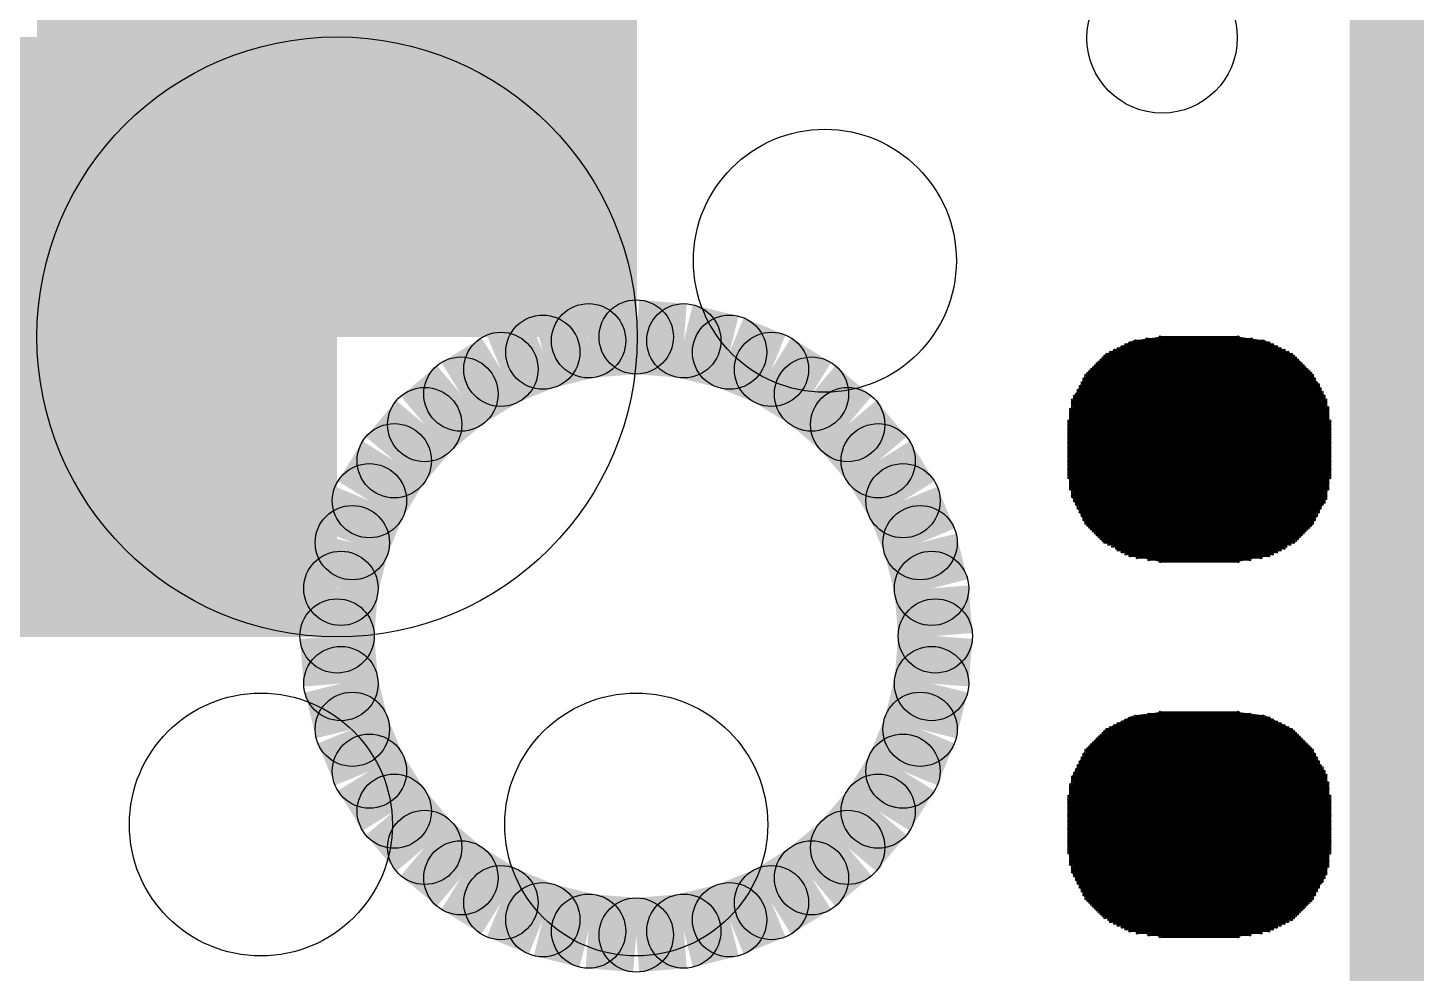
# Model space of a CAD drawing. Extents: x 0 to 126, y 0 to 22.
# Drawn here: x 15.785 to 17.647, y 6.589 to 7.849 of the extents above; entities that cross this region are included whole.
import ezdxf

# ---------------------------------------------------------------- set-up
doc = ezdxf.new("R2010")
doc.units = 0
doc.layers.get('0').update_dxf_attribs({"linetype": 'CONTINUOUS'})
for name, color, linetype in [('SEEEDSTUDIOXIAONRF52840V1_1_GTO', 10, 'CONTINUOUS'), ('SEEEDSTUDIOXIAONRF52840V1_1_GTS', 9, 'CONTINUOUS'), ('SEEEDSTUDIOXIAONRF52840V1_1_TXT', 12, 'CONTINUOUS')]:
    doc.layers.add(name, color=color, linetype=linetype)

# ---------------------------------------------------------------- blocks, each defined once
blk = doc.blocks.new('ROUND_62')
blk.add_circle((0, 0), 0.0495)
blk = doc.blocks.new('ROUND_64')
blk.add_circle((0, 0), 0.4001)
blk = doc.blocks.new('ROUND_54')
blk.add_circle((0, 0), 0.1753)
blk = doc.blocks.new('ROUND_2')
blk.add_circle((0, 0), 0)
blk = doc.blocks.new('ROUND_1')
blk.add_circle((0, 0), 0.00127)
blk = doc.blocks.new('ROUND_85')
blk.add_circle((0, 0), 0.1003)

msp = doc.modelspace()

# ---------------------------------------------------------------- linework, layer by layer
at = {"layer": 'SEEEDSTUDIOXIAONRF52840V1_1_GTO'}
for points, const_width in [([(17.59712, 13.03782), (17.59712, 6.29158)], 0.09906), ([(16.19758, 7.43712), (16.19758, 11.63828)], 0.8001), ([(11.99642, 7.43712), (16.19758, 7.43712)], 0.8001), ([(16.53286, 7.43204), (16.59636, 7.43712)], 0.09906), ([(16.59636, 7.43712), (16.65986, 7.43204)], 0.09906), ([(16.41602, 7.39394), (16.4719, 7.4168)], 0.09906), ([(16.4719, 7.4168), (16.53286, 7.43204)], 0.09906), ([(16.65986, 7.43204), (16.72082, 7.4168)], 0.09906), ([(16.72082, 7.4168), (16.7767, 7.39394)], 0.09906), ([(16.36268, 7.36092), (16.41602, 7.39394)], 0.09906), ([(16.7767, 7.39394), (16.83004, 7.36092)], 0.09906), ([(16.31442, 7.32028), (16.36268, 7.36092)], 0.09906), ([(16.83004, 7.36092), (16.8783, 7.32028)], 0.09906), ([(16.27378, 7.27202), (16.31442, 7.32028)], 0.09906), ([(16.8783, 7.32028), (16.91894, 7.27202)], 0.09906), ([(16.24076, 7.21868), (16.27378, 7.27202)], 0.09906), ([(16.91894, 7.27202), (16.95196, 7.21868)], 0.09906), ([(16.2179, 7.1628), (16.24076, 7.21868)], 0.09906), ([(16.95196, 7.21868), (16.97482, 7.1628)], 0.09906), ([(16.20266, 7.10184), (16.2179, 7.1628)], 0.09906), ([(16.97482, 7.1628), (16.99006, 7.10184)], 0.09906), ([(16.19758, 7.03834), (16.20266, 7.10184)], 0.09906), ([(16.99006, 7.10184), (16.99514, 7.03834)], 0.09906), ([(16.20266, 6.97484), (16.19758, 7.03834)], 0.09906), ([(16.99514, 7.03834), (16.99006, 6.97484)], 0.09906), ([(16.2179, 6.91388), (16.20266, 6.97484)], 0.09906), ([(16.99006, 6.97484), (16.97482, 6.91388)], 0.09906), ([(16.24076, 6.858), (16.2179, 6.91388)], 0.09906), ([(16.97482, 6.91388), (16.95196, 6.858)], 0.09906), ([(16.27378, 6.80466), (16.24076, 6.858)], 0.09906), ([(16.95196, 6.858), (16.91894, 6.80466)], 0.09906), ([(16.31442, 6.7564), (16.27378, 6.80466)], 0.09906), ([(16.91894, 6.80466), (16.8783, 6.7564)], 0.09906), ([(16.36268, 6.71576), (16.31442, 6.7564)], 0.09906), ([(16.8783, 6.7564), (16.83004, 6.71576)], 0.09906), ([(16.41602, 6.68274), (16.36268, 6.71576)], 0.09906), ([(16.83004, 6.71576), (16.7767, 6.68274)], 0.09906), ([(16.4719, 6.65988), (16.41602, 6.68274)], 0.09906), ([(16.7767, 6.68274), (16.72082, 6.65988)], 0.09906), ([(16.53286, 6.64464), (16.4719, 6.65988)], 0.09906), ([(16.72082, 6.65988), (16.65986, 6.64464)], 0.09906), ([(16.59636, 6.63956), (16.53286, 6.64464)], 0.09906), ([(16.65986, 6.64464), (16.59636, 6.63956)], 0.09906)]:
    msp.add_lwpolyline(points, dxfattribs=dict(at, const_width=const_width))
at = {"layer": 'SEEEDSTUDIOXIAONRF52840V1_1_GTS'}
for points in [[(17.22374, 7.41426), (17.2593, 7.43204)], [(17.2593, 7.43204), (17.2974, 7.43712)], [(17.2974, 7.43712), (17.39646, 7.43712)], [(17.39646, 7.43712), (17.43456, 7.43204)], [(17.43456, 7.43204), (17.47012, 7.41426)], [(17.1958, 7.38632), (17.22374, 7.41426)], [(17.47012, 7.41426), (17.49806, 7.38632)], [(17.17802, 7.35076), (17.1958, 7.38632)], [(17.49806, 7.38632), (17.51584, 7.35076)], [(17.17294, 7.31266), (17.17802, 7.35076)], [(17.51584, 7.35076), (17.52092, 7.31266)], [(17.17294, 7.26186), (17.17294, 7.31266)], [(17.52092, 7.31266), (17.52092, 7.26186)], [(17.17802, 7.22376), (17.17294, 7.26186)], [(17.52092, 7.26186), (17.51584, 7.22376)], [(17.1958, 7.1882), (17.17802, 7.22376)], [(17.51584, 7.22376), (17.49806, 7.1882)], [(17.22374, 7.1628), (17.1958, 7.1882)], [(17.49806, 7.1882), (17.47012, 7.1628)], [(17.2593, 7.14502), (17.22374, 7.1628)], [(17.47012, 7.1628), (17.43456, 7.14502)], [(17.2974, 7.1374), (17.2593, 7.14502)], [(17.39646, 7.1374), (17.2974, 7.1374)], [(17.43456, 7.14502), (17.39646, 7.1374)], [(17.22374, 6.91388), (17.2593, 6.93166)], [(17.2593, 6.93166), (17.2974, 6.93674)], [(17.2974, 6.93674), (17.39646, 6.93674)], [(17.39646, 6.93674), (17.43456, 6.93166)], [(17.43456, 6.93166), (17.47012, 6.91388)], [(17.1958, 6.88594), (17.22374, 6.91388)], [(17.47012, 6.91388), (17.49806, 6.88594)], [(17.17802, 6.85038), (17.1958, 6.88594)], [(17.49806, 6.88594), (17.51584, 6.85038)], [(17.17294, 6.81228), (17.17802, 6.85038)], [(17.51584, 6.85038), (17.52092, 6.81228)], [(17.17294, 6.76148), (17.17294, 6.81228)], [(17.52092, 6.81228), (17.52092, 6.76148)], [(17.17802, 6.72338), (17.17294, 6.76148)], [(17.52092, 6.76148), (17.51584, 6.72338)], [(17.1958, 6.69036), (17.17802, 6.72338)], [(17.51584, 6.72338), (17.49806, 6.69036)], [(17.22374, 6.66242), (17.1958, 6.69036)], [(17.49806, 6.69036), (17.47012, 6.66242)], [(17.2593, 6.64464), (17.22374, 6.66242)], [(17.2974, 6.63702), (17.2593, 6.64464)], [(17.43456, 6.64464), (17.39646, 6.63702)], [(17.47012, 6.66242), (17.43456, 6.64464)], [(17.39646, 6.63702), (17.2974, 6.63702)]]:
    msp.add_lwpolyline(points, dxfattribs=at)
at = {"layer": 'SEEEDSTUDIOXIAONRF52840V1_1_GTS', "const_width": 0.00254}
for points in [[(17.24914, 7.42696), (17.44472, 7.42696)], [(17.43964, 7.4295), (17.25422, 7.4295)], [(17.26184, 7.43204), (17.43202, 7.43204)], [(17.41678, 7.43458), (17.27708, 7.43458)], [(17.29486, 7.43712), (17.399, 7.43712)], [(17.21612, 7.40664), (17.47774, 7.40664)], [(17.4752, 7.40918), (17.21866, 7.40918)], [(17.2212, 7.41172), (17.47266, 7.41172)], [(17.47012, 7.41426), (17.22374, 7.41426)], [(17.22882, 7.4168), (17.46504, 7.4168)], [(17.45996, 7.41934), (17.2339, 7.41934)], [(17.23898, 7.42188), (17.45488, 7.42188)], [(17.4498, 7.42442), (17.24406, 7.42442)], [(17.49552, 7.38886), (17.19834, 7.38886)], [(17.20088, 7.3914), (17.49298, 7.3914)], [(17.49044, 7.39394), (17.20342, 7.39394)], [(17.20596, 7.39648), (17.4879, 7.39648)], [(17.48536, 7.39902), (17.2085, 7.39902)], [(17.21104, 7.40156), (17.48282, 7.40156)], [(17.48028, 7.4041), (17.21358, 7.4041)], [(17.18818, 7.37108), (17.50568, 7.37108)], [(17.19072, 7.37616), (17.50314, 7.37616)], [(17.50568, 7.37362), (17.19072, 7.37362)], [(17.19326, 7.38124), (17.5006, 7.38124)], [(17.5006, 7.3787), (17.19326, 7.3787)], [(17.1958, 7.38632), (17.49806, 7.38632)], [(17.49806, 7.38378), (17.1958, 7.38378)], [(17.51584, 7.3533), (17.17802, 7.3533)], [(17.17802, 7.35076), (17.51584, 7.35076)], [(17.5133, 7.35838), (17.18056, 7.35838)], [(17.18056, 7.35584), (17.5133, 7.35584)], [(17.1831, 7.36092), (17.51076, 7.36092)], [(17.18564, 7.366), (17.50822, 7.366)], [(17.51076, 7.36346), (17.18564, 7.36346)], [(17.50822, 7.36854), (17.18818, 7.36854)], [(17.17548, 7.3406), (17.51838, 7.3406)], [(17.51838, 7.33806), (17.17548, 7.33806)], [(17.17548, 7.33552), (17.51838, 7.33552)], [(17.51838, 7.33298), (17.17548, 7.33298)], [(17.51584, 7.34822), (17.17802, 7.34822)], [(17.17802, 7.34568), (17.51584, 7.34568)], [(17.51838, 7.34314), (17.17802, 7.34314)], [(17.17294, 7.32536), (17.52092, 7.32536)], [(17.52092, 7.32282), (17.17294, 7.32282)], [(17.17294, 7.32028), (17.52092, 7.32028)], [(17.52092, 7.31774), (17.17294, 7.31774)], [(17.17294, 7.3152), (17.52092, 7.3152)], [(17.17548, 7.33044), (17.51838, 7.33044)], [(17.51838, 7.3279), (17.17548, 7.3279)], [(17.52092, 7.31266), (17.17294, 7.31266)], [(17.17294, 7.31012), (17.52092, 7.31012)], [(17.52092, 7.30758), (17.17294, 7.30758)], [(17.17294, 7.30504), (17.52092, 7.30504)], [(17.52092, 7.3025), (17.17294, 7.3025)], [(17.17294, 7.29996), (17.52092, 7.29996)], [(17.52092, 7.29742), (17.17294, 7.29742)], [(17.17294, 7.29488), (17.52092, 7.29488)], [(17.52092, 7.29234), (17.17294, 7.29234)], [(17.17294, 7.2898), (17.52092, 7.2898)], [(17.52092, 7.28726), (17.17294, 7.28726)], [(17.17294, 7.28472), (17.52092, 7.28472)], [(17.52092, 7.28218), (17.17294, 7.28218)], [(17.17294, 7.27964), (17.52092, 7.27964)], [(17.52092, 7.2771), (17.17294, 7.2771)], [(17.17294, 7.27456), (17.52092, 7.27456)], [(17.52092, 7.27202), (17.17294, 7.27202)], [(17.17294, 7.26948), (17.52092, 7.26948)], [(17.52092, 7.26694), (17.17294, 7.26694)], [(17.17294, 7.2644), (17.52092, 7.2644)], [(17.52092, 7.26186), (17.17294, 7.26186)], [(17.17294, 7.25932), (17.52092, 7.25932)], [(17.52092, 7.25678), (17.17294, 7.25678)], [(17.17294, 7.25424), (17.52092, 7.25424)], [(17.52092, 7.2517), (17.17294, 7.2517)], [(17.17294, 7.24916), (17.52092, 7.24916)], [(17.51838, 7.24662), (17.17548, 7.24662)], [(17.17548, 7.24408), (17.51838, 7.24408)], [(17.51838, 7.24154), (17.17548, 7.24154)], [(17.17548, 7.239), (17.51838, 7.239)], [(17.51838, 7.23646), (17.17548, 7.23646)], [(17.17548, 7.23392), (17.51838, 7.23392)], [(17.51584, 7.23138), (17.17802, 7.23138)], [(17.17802, 7.22884), (17.51584, 7.22884)], [(17.51584, 7.2263), (17.17802, 7.2263)], [(17.17802, 7.22376), (17.51584, 7.22376)], [(17.51584, 7.22122), (17.18056, 7.22122)], [(17.18056, 7.21868), (17.5133, 7.21868)], [(17.5133, 7.21614), (17.1831, 7.21614)], [(17.1831, 7.2136), (17.51076, 7.2136)], [(17.50822, 7.21106), (17.18564, 7.21106)], [(17.18564, 7.20852), (17.50822, 7.20852)], [(17.50568, 7.20598), (17.18818, 7.20598)], [(17.18818, 7.20344), (17.50568, 7.20344)], [(17.50314, 7.2009), (17.19072, 7.2009)], [(17.19072, 7.19836), (17.50314, 7.19836)], [(17.5006, 7.19582), (17.19326, 7.19582)], [(17.19326, 7.19328), (17.5006, 7.19328)], [(17.49806, 7.19074), (17.1958, 7.19074)], [(17.1958, 7.1882), (17.49806, 7.1882)], [(17.49552, 7.18566), (17.19834, 7.18566)], [(17.20088, 7.18312), (17.49298, 7.18312)], [(17.49044, 7.18058), (17.20342, 7.18058)], [(17.20596, 7.17804), (17.4879, 7.17804)], [(17.48536, 7.1755), (17.2085, 7.1755)], [(17.21104, 7.17296), (17.48282, 7.17296)], [(17.48028, 7.17042), (17.21358, 7.17042)], [(17.21612, 7.16788), (17.47774, 7.16788)], [(17.4752, 7.16534), (17.21866, 7.16534)], [(17.2212, 7.1628), (17.47266, 7.1628)], [(17.46758, 7.16026), (17.22628, 7.16026)], [(17.23136, 7.15772), (17.4625, 7.15772)], [(17.45996, 7.15518), (17.23644, 7.15518)], [(17.23898, 7.15264), (17.45488, 7.15264)], [(17.4498, 7.1501), (17.24406, 7.1501)], [(17.24914, 7.14756), (17.44472, 7.14756)], [(17.43964, 7.14502), (17.25422, 7.14502)], [(17.26438, 7.14248), (17.42948, 7.14248)], [(17.41424, 7.13994), (17.27962, 7.13994)], [(17.29486, 7.1374), (17.399, 7.1374)], [(17.24406, 6.92404), (17.4498, 6.92404)], [(17.44472, 6.92658), (17.24914, 6.92658)], [(17.25422, 6.92912), (17.43964, 6.92912)], [(17.43202, 6.93166), (17.26184, 6.93166)], [(17.27962, 6.9342), (17.41424, 6.9342)], [(17.399, 6.93674), (17.29486, 6.93674)], [(17.47774, 6.90626), (17.21612, 6.90626)], [(17.21866, 6.9088), (17.4752, 6.9088)], [(17.47266, 6.91134), (17.2212, 6.91134)], [(17.22374, 6.91388), (17.47012, 6.91388)], [(17.46504, 6.91642), (17.22882, 6.91642)], [(17.2339, 6.91896), (17.45996, 6.91896)], [(17.45488, 6.9215), (17.23898, 6.9215)], [(17.49806, 6.88594), (17.1958, 6.88594)], [(17.19834, 6.88848), (17.49552, 6.88848)], [(17.49298, 6.89102), (17.20088, 6.89102)], [(17.20342, 6.89356), (17.49044, 6.89356)], [(17.4879, 6.8961), (17.20596, 6.8961)], [(17.2085, 6.89864), (17.48536, 6.89864)], [(17.48282, 6.90118), (17.21104, 6.90118)], [(17.21358, 6.90372), (17.48028, 6.90372)], [(17.50568, 6.8707), (17.18818, 6.8707)], [(17.18818, 6.86816), (17.50568, 6.86816)], [(17.50314, 6.87578), (17.19072, 6.87578)], [(17.19072, 6.87324), (17.50314, 6.87324)], [(17.5006, 6.88086), (17.19326, 6.88086)], [(17.19326, 6.87832), (17.5006, 6.87832)], [(17.1958, 6.8834), (17.49806, 6.8834)], [(17.51584, 6.85038), (17.17802, 6.85038)], [(17.5133, 6.85546), (17.18056, 6.85546)], [(17.18056, 6.85292), (17.51584, 6.85292)], [(17.51076, 6.86054), (17.1831, 6.86054)], [(17.1831, 6.858), (17.5133, 6.858)], [(17.50822, 6.86562), (17.18564, 6.86562)], [(17.18564, 6.86308), (17.51076, 6.86308)], [(17.51838, 6.84022), (17.17548, 6.84022)], [(17.17548, 6.83768), (17.51838, 6.83768)], [(17.51838, 6.83514), (17.17548, 6.83514)], [(17.17548, 6.8326), (17.51838, 6.8326)], [(17.51838, 6.83006), (17.17548, 6.83006)], [(17.17802, 6.84784), (17.51584, 6.84784)], [(17.51584, 6.8453), (17.17802, 6.8453)], [(17.17802, 6.84276), (17.51838, 6.84276)], [(17.52092, 6.82498), (17.17294, 6.82498)], [(17.17294, 6.82244), (17.52092, 6.82244)], [(17.52092, 6.8199), (17.17294, 6.8199)], [(17.17294, 6.81736), (17.52092, 6.81736)], [(17.52092, 6.81482), (17.17294, 6.81482)], [(17.17294, 6.81228), (17.52092, 6.81228)], [(17.17548, 6.82752), (17.51838, 6.82752)], [(17.52092, 6.80974), (17.17294, 6.80974)], [(17.17294, 6.8072), (17.52092, 6.8072)], [(17.52092, 6.80466), (17.17294, 6.80466)], [(17.17294, 6.80212), (17.52092, 6.80212)], [(17.52092, 6.79958), (17.17294, 6.79958)], [(17.17294, 6.79704), (17.52092, 6.79704)], [(17.52092, 6.7945), (17.17294, 6.7945)], [(17.17294, 6.79196), (17.52092, 6.79196)], [(17.52092, 6.78942), (17.17294, 6.78942)], [(17.17294, 6.78688), (17.52092, 6.78688)], [(17.52092, 6.78434), (17.17294, 6.78434)], [(17.17294, 6.7818), (17.52092, 6.7818)], [(17.52092, 6.77926), (17.17294, 6.77926)], [(17.17294, 6.77672), (17.52092, 6.77672)], [(17.52092, 6.77418), (17.17294, 6.77418)], [(17.17294, 6.77164), (17.52092, 6.77164)], [(17.52092, 6.7691), (17.17294, 6.7691)], [(17.17294, 6.76656), (17.52092, 6.76656)], [(17.52092, 6.76402), (17.17294, 6.76402)], [(17.17294, 6.76148), (17.52092, 6.76148)], [(17.52092, 6.75894), (17.17294, 6.75894)], [(17.17294, 6.7564), (17.52092, 6.7564)], [(17.52092, 6.75386), (17.17294, 6.75386)], [(17.17294, 6.75132), (17.52092, 6.75132)], [(17.52092, 6.74878), (17.17294, 6.74878)], [(17.17548, 6.74624), (17.51838, 6.74624)], [(17.51838, 6.7437), (17.17548, 6.7437)], [(17.17548, 6.74116), (17.51838, 6.74116)], [(17.51838, 6.73862), (17.17548, 6.73862)], [(17.17548, 6.73608), (17.51838, 6.73608)], [(17.51838, 6.73354), (17.17548, 6.73354)], [(17.17802, 6.731), (17.51838, 6.731)], [(17.51584, 6.72846), (17.17802, 6.72846)], [(17.17802, 6.72592), (17.51584, 6.72592)], [(17.51584, 6.72338), (17.17802, 6.72338)], [(17.18056, 6.72084), (17.51584, 6.72084)], [(17.5133, 6.7183), (17.18056, 6.7183)], [(17.1831, 6.71576), (17.5133, 6.71576)], [(17.51076, 6.71322), (17.1831, 6.71322)], [(17.18564, 6.71068), (17.51076, 6.71068)], [(17.50822, 6.70814), (17.18564, 6.70814)], [(17.18818, 6.7056), (17.50568, 6.7056)], [(17.50568, 6.70306), (17.18818, 6.70306)], [(17.19072, 6.70052), (17.50314, 6.70052)], [(17.50314, 6.69798), (17.19072, 6.69798)], [(17.19326, 6.69544), (17.5006, 6.69544)], [(17.5006, 6.6929), (17.19326, 6.6929)], [(17.1958, 6.69036), (17.49806, 6.69036)], [(17.49806, 6.68782), (17.1958, 6.68782)], [(17.19834, 6.68528), (17.49552, 6.68528)], [(17.49298, 6.68274), (17.20088, 6.68274)], [(17.20342, 6.6802), (17.49044, 6.6802)], [(17.4879, 6.67766), (17.20596, 6.67766)], [(17.2085, 6.67512), (17.48536, 6.67512)], [(17.48282, 6.67258), (17.21104, 6.67258)], [(17.21358, 6.67004), (17.48028, 6.67004)], [(17.47774, 6.6675), (17.21612, 6.6675)], [(17.21866, 6.66496), (17.4752, 6.66496)], [(17.47266, 6.66242), (17.2212, 6.66242)], [(17.22628, 6.65988), (17.47012, 6.65988)], [(17.46504, 6.65734), (17.22882, 6.65734)], [(17.2339, 6.6548), (17.45996, 6.6548)], [(17.45488, 6.65226), (17.23898, 6.65226)], [(17.24406, 6.64972), (17.4498, 6.64972)], [(17.44472, 6.64718), (17.24914, 6.64718)], [(17.25422, 6.64464), (17.43964, 6.64464)], [(17.42948, 6.6421), (17.26438, 6.6421)], [(17.27962, 6.63956), (17.41424, 6.63956)], [(17.399, 6.63702), (17.29486, 6.63702)]]:
    msp.add_lwpolyline(points, dxfattribs=at)

# ---------------------------------------------------------------- block references
at = {"layer": 'SEEEDSTUDIOXIAONRF52840V1_1_GTO'}
for name, p in [('ROUND_64', (16.19758, 7.43712)), ('ROUND_62', (16.59636, 7.43712)), ('ROUND_62', (16.4719, 7.4168)), ('ROUND_62', (16.53286, 7.43204)), ('ROUND_62', (16.65986, 7.43204)), ('ROUND_62', (16.72082, 7.4168)), ('ROUND_62', (16.41602, 7.39394)), ('ROUND_62', (16.7767, 7.39394)), ('ROUND_62', (16.36268, 7.36092)), ('ROUND_62', (16.83004, 7.36092)), ('ROUND_62', (16.31442, 7.32028)), ('ROUND_62', (16.8783, 7.32028)), ('ROUND_62', (16.27378, 7.27202)), ('ROUND_62', (16.91894, 7.27202)), ('ROUND_62', (16.24076, 7.21868)), ('ROUND_62', (16.95196, 7.21868)), ('ROUND_62', (16.2179, 7.1628)), ('ROUND_62', (16.97482, 7.1628)), ('ROUND_62', (16.20266, 7.10184)), ('ROUND_62', (16.99006, 7.10184)), ('ROUND_62', (16.19758, 7.03834)), ('ROUND_62', (16.19758, 7.03834)), ('ROUND_62', (16.99514, 7.03834)), ('ROUND_62', (16.20266, 6.97484)), ('ROUND_62', (16.99006, 6.97484)), ('ROUND_62', (16.2179, 6.91388)), ('ROUND_62', (16.97482, 6.91388)), ('ROUND_62', (16.24076, 6.858)), ('ROUND_62', (16.95196, 6.858)), ('ROUND_62', (16.27378, 6.80466)), ('ROUND_62', (16.91894, 6.80466)), ('ROUND_62', (16.31442, 6.7564)), ('ROUND_62', (16.8783, 6.7564)), ('ROUND_62', (16.36268, 6.71576)), ('ROUND_62', (16.83004, 6.71576)), ('ROUND_62', (16.41602, 6.68274)), ('ROUND_62', (16.7767, 6.68274)), ('ROUND_62', (16.4719, 6.65988)), ('ROUND_62', (16.72082, 6.65988)), ('ROUND_62', (16.53286, 6.64464)), ('ROUND_62', (16.59636, 6.63956)), ('ROUND_62', (16.65986, 6.64464))]:
    msp.add_blockref(name, p, dxfattribs=at)
at = {"layer": 'SEEEDSTUDIOXIAONRF52840V1_1_GTS'}
for name, p in [('ROUND_54', (16.84782, 7.53872)), ('ROUND_2', (17.39646, 7.43712)), ('ROUND_2', (17.2974, 7.43712)), ('ROUND_2', (17.39646, 7.43712)), ('ROUND_2', (17.43456, 7.43204)), ('ROUND_2', (17.2593, 7.43204)), ('ROUND_1', (17.24914, 7.42696)), ('ROUND_1', (17.25422, 7.4295)), ('ROUND_1', (17.26184, 7.43204)), ('ROUND_1', (17.27708, 7.43458)), ('ROUND_1', (17.29486, 7.43712)), ('ROUND_1', (17.399, 7.43712)), ('ROUND_1', (17.41678, 7.43458)), ('ROUND_1', (17.43202, 7.43204)), ('ROUND_1', (17.43964, 7.4295)), ('ROUND_1', (17.44472, 7.42696)), ('ROUND_2', (17.47012, 7.41426)), ('ROUND_2', (17.22374, 7.41426)), ('ROUND_1', (17.21612, 7.40664)), ('ROUND_1', (17.21866, 7.40918)), ('ROUND_1', (17.2212, 7.41172)), ('ROUND_1', (17.22374, 7.41426)), ('ROUND_1', (17.22882, 7.4168)), ('ROUND_1', (17.2339, 7.41934)), ('ROUND_1', (17.23898, 7.42188)), ('ROUND_1', (17.24406, 7.42442)), ('ROUND_1', (17.4498, 7.42442)), ('ROUND_1', (17.45488, 7.42188)), ('ROUND_1', (17.45996, 7.41934)), ('ROUND_1', (17.46504, 7.4168)), ('ROUND_1', (17.47012, 7.41426)), ('ROUND_1', (17.47266, 7.41172)), ('ROUND_1', (17.4752, 7.40918)), ('ROUND_1', (17.47774, 7.40664)), ('ROUND_1', (17.19834, 7.38886)), ('ROUND_1', (17.20088, 7.3914)), ('ROUND_1', (17.20342, 7.39394)), ('ROUND_1', (17.20596, 7.39648)), ('ROUND_1', (17.2085, 7.39902)), ('ROUND_1', (17.21104, 7.40156)), ('ROUND_1', (17.21358, 7.4041)), ('ROUND_1', (17.48028, 7.4041)), ('ROUND_1', (17.48282, 7.40156)), ('ROUND_1', (17.48536, 7.39902)), ('ROUND_1', (17.4879, 7.39648)), ('ROUND_1', (17.49044, 7.39394)), ('ROUND_1', (17.49298, 7.3914)), ('ROUND_1', (17.49552, 7.38886)), ('ROUND_2', (17.49806, 7.38632)), ('ROUND_2', (17.1958, 7.38632)), ('ROUND_1', (17.18818, 7.37108)), ('ROUND_1', (17.19072, 7.37616)), ('ROUND_1', (17.19072, 7.37362)), ('ROUND_1', (17.19326, 7.38124)), ('ROUND_1', (17.19326, 7.3787)), ('ROUND_1', (17.1958, 7.38632)), ('ROUND_1', (17.1958, 7.38378)), ('ROUND_1', (17.49806, 7.38632)), ('ROUND_1', (17.49806, 7.38378)), ('ROUND_1', (17.5006, 7.38124)), ('ROUND_1', (17.5006, 7.3787)), ('ROUND_1', (17.50314, 7.37616)), ('ROUND_1', (17.50568, 7.37362)), ('ROUND_1', (17.50568, 7.37108)), ('ROUND_1', (17.17802, 7.3533)), ('ROUND_1', (17.17802, 7.35076)), ('ROUND_1', (17.18056, 7.35838)), ('ROUND_1', (17.18056, 7.35584)), ('ROUND_1', (17.1831, 7.36092)), ('ROUND_1', (17.18564, 7.366)), ('ROUND_1', (17.18564, 7.36346)), ('ROUND_1', (17.18818, 7.36854)), ('ROUND_1', (17.50822, 7.36854)), ('ROUND_1', (17.50822, 7.366)), ('ROUND_1', (17.51076, 7.36346)), ('ROUND_1', (17.51076, 7.36092)), ('ROUND_1', (17.5133, 7.35838)), ('ROUND_1', (17.5133, 7.35584)), ('ROUND_1', (17.51584, 7.3533)), ('ROUND_1', (17.51584, 7.35076)), ('ROUND_2', (17.51584, 7.35076)), ('ROUND_2', (17.17802, 7.35076)), ('ROUND_1', (17.17548, 7.3406)), ('ROUND_1', (17.17548, 7.33806)), ('ROUND_1', (17.17548, 7.33552)), ('ROUND_1', (17.17548, 7.33298)), ('ROUND_1', (17.17802, 7.34822)), ('ROUND_1', (17.17802, 7.34568)), ('ROUND_1', (17.17802, 7.34314)), ('ROUND_1', (17.51584, 7.34822)), ('ROUND_1', (17.51584, 7.34568)), ('ROUND_1', (17.51838, 7.34314)), ('ROUND_1', (17.51838, 7.3406)), ('ROUND_1', (17.51838, 7.33806)), ('ROUND_1', (17.51838, 7.33552)), ('ROUND_1', (17.51838, 7.33298)), ('ROUND_1', (17.17294, 7.32536)), ('ROUND_1', (17.17294, 7.32282)), ('ROUND_1', (17.17294, 7.32028)), ('ROUND_1', (17.17294, 7.31774)), ('ROUND_1', (17.17294, 7.3152)), ('ROUND_1', (17.17548, 7.33044)), ('ROUND_1', (17.17548, 7.3279)), ('ROUND_1', (17.51838, 7.33044)), ('ROUND_1', (17.51838, 7.3279)), ('ROUND_1', (17.52092, 7.32536)), ('ROUND_1', (17.52092, 7.32282)), ('ROUND_1', (17.52092, 7.32028)), ('ROUND_1', (17.52092, 7.31774)), ('ROUND_1', (17.52092, 7.3152)), ('ROUND_2', (17.52092, 7.31266)), ('ROUND_2', (17.17294, 7.31266)), ('ROUND_1', (17.17294, 7.31266)), ('ROUND_1', (17.17294, 7.31012)), ('ROUND_1', (17.17294, 7.30758)), ('ROUND_1', (17.17294, 7.30504)), ('ROUND_1', (17.17294, 7.3025)), ('ROUND_1', (17.17294, 7.29996)), ('ROUND_1', (17.17294, 7.29742)), ('ROUND_1', (17.17294, 7.29488)), ('ROUND_1', (17.52092, 7.31266)), ('ROUND_1', (17.52092, 7.31012)), ('ROUND_1', (17.52092, 7.30758)), ('ROUND_1', (17.52092, 7.30504)), ('ROUND_1', (17.52092, 7.3025)), ('ROUND_1', (17.52092, 7.29996)), ('ROUND_1', (17.52092, 7.29742)), ('ROUND_1', (17.52092, 7.29488)), ('ROUND_1', (17.17294, 7.29234)), ('ROUND_1', (17.17294, 7.2898)), ('ROUND_1', (17.17294, 7.28726)), ('ROUND_1', (17.17294, 7.28472)), ('ROUND_1', (17.17294, 7.28218)), ('ROUND_1', (17.17294, 7.27964)), ('ROUND_1', (17.17294, 7.2771)), ('ROUND_1', (17.52092, 7.29234)), ('ROUND_1', (17.52092, 7.2898)), ('ROUND_1', (17.52092, 7.28726)), ('ROUND_1', (17.52092, 7.28472)), ('ROUND_1', (17.52092, 7.28218)), ('ROUND_1', (17.52092, 7.27964)), ('ROUND_1', (17.52092, 7.2771)), ('ROUND_2', (17.52092, 7.26186)), ('ROUND_2', (17.17294, 7.26186)), ('ROUND_1', (17.17294, 7.27456)), ('ROUND_1', (17.17294, 7.27202)), ('ROUND_1', (17.17294, 7.26948)), ('ROUND_1', (17.17294, 7.26694)), ('ROUND_1', (17.17294, 7.2644)), ('ROUND_1', (17.17294, 7.26186)), ('ROUND_1', (17.17294, 7.25932)), ('ROUND_1', (17.52092, 7.27456)), ('ROUND_1', (17.52092, 7.27202)), ('ROUND_1', (17.52092, 7.26948)), ('ROUND_1', (17.52092, 7.26694)), ('ROUND_1', (17.52092, 7.2644)), ('ROUND_1', (17.52092, 7.26186)), ('ROUND_1', (17.52092, 7.25932)), ('ROUND_1', (17.17294, 7.25678)), ('ROUND_1', (17.17294, 7.25424)), ('ROUND_1', (17.17294, 7.2517)), ('ROUND_1', (17.17294, 7.24916)), ('ROUND_1', (17.17548, 7.24662)), ('ROUND_1', (17.17548, 7.24408)), ('ROUND_1', (17.17548, 7.24154)), ('ROUND_1', (17.17548, 7.239)), ('ROUND_1', (17.51838, 7.24662)), ('ROUND_1', (17.51838, 7.24408)), ('ROUND_1', (17.51838, 7.24154)), ('ROUND_1', (17.51838, 7.239)), ('ROUND_1', (17.52092, 7.25678)), ('ROUND_1', (17.52092, 7.25424)), ('ROUND_1', (17.52092, 7.2517)), ('ROUND_1', (17.52092, 7.24916)), ('ROUND_2', (17.51584, 7.22376)), ('ROUND_2', (17.17802, 7.22376)), ('ROUND_1', (17.17548, 7.23646)), ('ROUND_1', (17.17548, 7.23392)), ('ROUND_1', (17.17802, 7.23138)), ('ROUND_1', (17.17802, 7.22884)), ('ROUND_1', (17.17802, 7.2263)), ('ROUND_1', (17.17802, 7.22376)), ('ROUND_1', (17.18056, 7.22122)), ('ROUND_1', (17.51584, 7.23138)), ('ROUND_1', (17.51584, 7.22884)), ('ROUND_1', (17.51584, 7.2263)), ('ROUND_1', (17.51584, 7.22376)), ('ROUND_1', (17.51584, 7.22122)), ('ROUND_1', (17.51838, 7.23646)), ('ROUND_1', (17.51838, 7.23392)), ('ROUND_1', (17.18056, 7.21868)), ('ROUND_1', (17.1831, 7.21614)), ('ROUND_1', (17.1831, 7.2136)), ('ROUND_1', (17.18564, 7.21106)), ('ROUND_1', (17.18564, 7.20852)), ('ROUND_1', (17.18818, 7.20598)), ('ROUND_1', (17.18818, 7.20344)), ('ROUND_1', (17.50568, 7.20598)), ('ROUND_1', (17.50568, 7.20344)), ('ROUND_1', (17.50822, 7.21106)), ('ROUND_1', (17.50822, 7.20852)), ('ROUND_1', (17.51076, 7.2136)), ('ROUND_1', (17.5133, 7.21868)), ('ROUND_1', (17.5133, 7.21614)), ('ROUND_2', (17.49806, 7.1882)), ('ROUND_2', (17.1958, 7.1882)), ('ROUND_1', (17.19072, 7.2009)), ('ROUND_1', (17.19072, 7.19836)), ('ROUND_1', (17.19326, 7.19582)), ('ROUND_1', (17.19326, 7.19328)), ('ROUND_1', (17.1958, 7.19074)), ('ROUND_1', (17.1958, 7.1882)), ('ROUND_1', (17.19834, 7.18566)), ('ROUND_1', (17.20088, 7.18312)), ('ROUND_1', (17.49298, 7.18312)), ('ROUND_1', (17.49552, 7.18566)), ('ROUND_1', (17.49806, 7.19074)), ('ROUND_1', (17.49806, 7.1882)), ('ROUND_1', (17.5006, 7.19582)), ('ROUND_1', (17.5006, 7.19328)), ('ROUND_1', (17.50314, 7.2009)), ('ROUND_1', (17.50314, 7.19836)), ('ROUND_1', (17.20342, 7.18058)), ('ROUND_1', (17.20596, 7.17804)), ('ROUND_1', (17.2085, 7.1755)), ('ROUND_1', (17.21104, 7.17296)), ('ROUND_1', (17.21358, 7.17042)), ('ROUND_1', (17.21612, 7.16788)), ('ROUND_1', (17.21866, 7.16534)), ('ROUND_1', (17.4752, 7.16534)), ('ROUND_1', (17.47774, 7.16788)), ('ROUND_1', (17.48028, 7.17042)), ('ROUND_1', (17.48282, 7.17296)), ('ROUND_1', (17.48536, 7.1755)), ('ROUND_1', (17.4879, 7.17804)), ('ROUND_1', (17.49044, 7.18058)), ('ROUND_2', (17.47012, 7.1628)), ('ROUND_2', (17.22374, 7.1628)), ('ROUND_1', (17.2212, 7.1628)), ('ROUND_1', (17.22628, 7.16026)), ('ROUND_1', (17.23136, 7.15772)), ('ROUND_1', (17.23644, 7.15518)), ('ROUND_1', (17.23898, 7.15264)), ('ROUND_1', (17.24406, 7.1501)), ('ROUND_1', (17.24914, 7.14756)), ('ROUND_1', (17.44472, 7.14756)), ('ROUND_1', (17.4498, 7.1501)), ('ROUND_1', (17.45488, 7.15264)), ('ROUND_1', (17.45996, 7.15518)), ('ROUND_1', (17.4625, 7.15772)), ('ROUND_1', (17.46758, 7.16026)), ('ROUND_1', (17.47266, 7.1628)), ('ROUND_2', (17.43456, 7.14502)), ('ROUND_2', (17.2593, 7.14502)), ('ROUND_2', (17.39646, 7.1374)), ('ROUND_2', (17.2974, 7.1374)), ('ROUND_1', (17.25422, 7.14502)), ('ROUND_1', (17.26438, 7.14248)), ('ROUND_1', (17.27962, 7.13994)), ('ROUND_1', (17.29486, 7.1374)), ('ROUND_1', (17.399, 7.1374)), ('ROUND_1', (17.41424, 7.13994)), ('ROUND_1', (17.42948, 7.14248)), ('ROUND_1', (17.43964, 7.14502)), ('ROUND_54', (16.09598, 6.78688)), ('ROUND_54', (16.59636, 6.78688)), ('ROUND_2', (17.39646, 6.93674)), ('ROUND_2', (17.2974, 6.93674)), ('ROUND_2', (17.39646, 6.93674)), ('ROUND_2', (17.43456, 6.93166)), ('ROUND_2', (17.2593, 6.93166)), ('ROUND_1', (17.24406, 6.92404)), ('ROUND_1', (17.24914, 6.92658)), ('ROUND_1', (17.25422, 6.92912)), ('ROUND_1', (17.26184, 6.93166)), ('ROUND_1', (17.27962, 6.9342)), ('ROUND_1', (17.29486, 6.93674)), ('ROUND_1', (17.399, 6.93674)), ('ROUND_1', (17.41424, 6.9342)), ('ROUND_1', (17.43202, 6.93166)), ('ROUND_1', (17.43964, 6.92912)), ('ROUND_1', (17.44472, 6.92658)), ('ROUND_1', (17.4498, 6.92404)), ('ROUND_2', (17.47012, 6.91388)), ('ROUND_2', (17.22374, 6.91388)), ('ROUND_1', (17.21612, 6.90626)), ('ROUND_1', (17.21866, 6.9088)), ('ROUND_1', (17.2212, 6.91134)), ('ROUND_1', (17.22374, 6.91388)), ('ROUND_1', (17.22882, 6.91642)), ('ROUND_1', (17.2339, 6.91896)), ('ROUND_1', (17.23898, 6.9215)), ('ROUND_1', (17.45488, 6.9215)), ('ROUND_1', (17.45996, 6.91896)), ('ROUND_1', (17.46504, 6.91642)), ('ROUND_1', (17.47012, 6.91388)), ('ROUND_1', (17.47266, 6.91134)), ('ROUND_1', (17.4752, 6.9088)), ('ROUND_1', (17.47774, 6.90626)), ('ROUND_1', (17.1958, 6.88594)), ('ROUND_1', (17.19834, 6.88848)), ('ROUND_1', (17.20088, 6.89102)), ('ROUND_1', (17.20342, 6.89356)), ('ROUND_1', (17.20596, 6.8961)), ('ROUND_1', (17.2085, 6.89864)), ('ROUND_1', (17.21104, 6.90118)), ('ROUND_1', (17.21358, 6.90372)), ('ROUND_1', (17.48028, 6.90372)), ('ROUND_1', (17.48282, 6.90118)), ('ROUND_1', (17.48536, 6.89864)), ('ROUND_1', (17.4879, 6.8961)), ('ROUND_1', (17.49044, 6.89356)), ('ROUND_1', (17.49298, 6.89102)), ('ROUND_1', (17.49552, 6.88848)), ('ROUND_1', (17.49806, 6.88594)), ('ROUND_2', (17.49806, 6.88594)), ('ROUND_2', (17.1958, 6.88594)), ('ROUND_1', (17.18818, 6.8707)), ('ROUND_1', (17.18818, 6.86816)), ('ROUND_1', (17.19072, 6.87578)), ('ROUND_1', (17.19072, 6.87324)), ('ROUND_1', (17.19326, 6.88086)), ('ROUND_1', (17.19326, 6.87832)), ('ROUND_1', (17.1958, 6.8834)), ('ROUND_1', (17.49806, 6.8834)), ('ROUND_1', (17.5006, 6.88086)), ('ROUND_1', (17.5006, 6.87832)), ('ROUND_1', (17.50314, 6.87578)), ('ROUND_1', (17.50314, 6.87324)), ('ROUND_1', (17.50568, 6.8707)), ('ROUND_1', (17.50568, 6.86816)), ('ROUND_2', (17.51584, 6.85038)), ('ROUND_2', (17.17802, 6.85038)), ('ROUND_1', (17.17802, 6.85038)), ('ROUND_1', (17.18056, 6.85546)), ('ROUND_1', (17.18056, 6.85292)), ('ROUND_1', (17.1831, 6.86054)), ('ROUND_1', (17.1831, 6.858)), ('ROUND_1', (17.18564, 6.86562)), ('ROUND_1', (17.18564, 6.86308)), ('ROUND_1', (17.50822, 6.86562)), ('ROUND_1', (17.51076, 6.86308)), ('ROUND_1', (17.51076, 6.86054)), ('ROUND_1', (17.5133, 6.858)), ('ROUND_1', (17.5133, 6.85546)), ('ROUND_1', (17.51584, 6.85292)), ('ROUND_1', (17.51584, 6.85038)), ('ROUND_1', (17.17548, 6.84022)), ('ROUND_1', (17.17548, 6.83768)), ('ROUND_1', (17.17548, 6.83514)), ('ROUND_1', (17.17548, 6.8326)), ('ROUND_1', (17.17548, 6.83006)), ('ROUND_1', (17.17802, 6.84784)), ('ROUND_1', (17.17802, 6.8453)), ('ROUND_1', (17.17802, 6.84276)), ('ROUND_1', (17.51584, 6.84784)), ('ROUND_1', (17.51584, 6.8453)), ('ROUND_1', (17.51838, 6.84276)), ('ROUND_1', (17.51838, 6.84022)), ('ROUND_1', (17.51838, 6.83768)), ('ROUND_1', (17.51838, 6.83514)), ('ROUND_1', (17.51838, 6.8326)), ('ROUND_1', (17.51838, 6.83006)), ('ROUND_2', (17.52092, 6.81228)), ('ROUND_2', (17.17294, 6.81228)), ('ROUND_1', (17.17294, 6.82498)), ('ROUND_1', (17.17294, 6.82244)), ('ROUND_1', (17.17294, 6.8199)), ('ROUND_1', (17.17294, 6.81736)), ('ROUND_1', (17.17294, 6.81482)), ('ROUND_1', (17.17294, 6.81228)), ('ROUND_1', (17.17548, 6.82752)), ('ROUND_1', (17.51838, 6.82752)), ('ROUND_1', (17.52092, 6.82498)), ('ROUND_1', (17.52092, 6.82244)), ('ROUND_1', (17.52092, 6.8199)), ('ROUND_1', (17.52092, 6.81736)), ('ROUND_1', (17.52092, 6.81482)), ('ROUND_1', (17.52092, 6.81228)), ('ROUND_1', (17.17294, 6.80974)), ('ROUND_1', (17.17294, 6.8072)), ('ROUND_1', (17.17294, 6.80466)), ('ROUND_1', (17.17294, 6.80212)), ('ROUND_1', (17.17294, 6.79958)), ('ROUND_1', (17.17294, 6.79704)), ('ROUND_1', (17.17294, 6.7945)), ('ROUND_1', (17.52092, 6.80974)), ('ROUND_1', (17.52092, 6.8072)), ('ROUND_1', (17.52092, 6.80466)), ('ROUND_1', (17.52092, 6.80212)), ('ROUND_1', (17.52092, 6.79958)), ('ROUND_1', (17.52092, 6.79704)), ('ROUND_1', (17.52092, 6.7945)), ('ROUND_1', (17.17294, 6.79196)), ('ROUND_1', (17.17294, 6.78942)), ('ROUND_1', (17.17294, 6.78688)), ('ROUND_1', (17.17294, 6.78434)), ('ROUND_1', (17.17294, 6.7818)), ('ROUND_1', (17.17294, 6.77926)), ('ROUND_1', (17.17294, 6.77672)), ('ROUND_1', (17.17294, 6.77418)), ('ROUND_1', (17.52092, 6.79196)), ('ROUND_1', (17.52092, 6.78942)), ('ROUND_1', (17.52092, 6.78688)), ('ROUND_1', (17.52092, 6.78434)), ('ROUND_1', (17.52092, 6.7818)), ('ROUND_1', (17.52092, 6.77926)), ('ROUND_1', (17.52092, 6.77672)), ('ROUND_1', (17.52092, 6.77418)), ('ROUND_2', (17.52092, 6.76148)), ('ROUND_2', (17.17294, 6.76148)), ('ROUND_1', (17.17294, 6.77164)), ('ROUND_1', (17.17294, 6.7691)), ('ROUND_1', (17.17294, 6.76656)), ('ROUND_1', (17.17294, 6.76402)), ('ROUND_1', (17.17294, 6.76148)), ('ROUND_1', (17.17294, 6.75894)), ('ROUND_1', (17.17294, 6.7564)), ('ROUND_1', (17.52092, 6.77164)), ('ROUND_1', (17.52092, 6.7691)), ('ROUND_1', (17.52092, 6.76656)), ('ROUND_1', (17.52092, 6.76402)), ('ROUND_1', (17.52092, 6.76148)), ('ROUND_1', (17.52092, 6.75894)), ('ROUND_1', (17.52092, 6.7564)), ('ROUND_1', (17.17294, 6.75386)), ('ROUND_1', (17.17294, 6.75132)), ('ROUND_1', (17.17294, 6.74878)), ('ROUND_1', (17.17548, 6.74624)), ('ROUND_1', (17.17548, 6.7437)), ('ROUND_1', (17.17548, 6.74116)), ('ROUND_1', (17.17548, 6.73862)), ('ROUND_1', (17.51838, 6.74624)), ('ROUND_1', (17.51838, 6.7437)), ('ROUND_1', (17.51838, 6.74116)), ('ROUND_1', (17.51838, 6.73862)), ('ROUND_1', (17.52092, 6.75386)), ('ROUND_1', (17.52092, 6.75132)), ('ROUND_1', (17.52092, 6.74878)), ('ROUND_2', (17.51584, 6.72338)), ('ROUND_2', (17.17802, 6.72338)), ('ROUND_1', (17.17548, 6.73608)), ('ROUND_1', (17.17548, 6.73354)), ('ROUND_1', (17.17802, 6.731)), ('ROUND_1', (17.17802, 6.72846)), ('ROUND_1', (17.17802, 6.72592)), ('ROUND_1', (17.17802, 6.72338)), ('ROUND_1', (17.18056, 6.72084)), ('ROUND_1', (17.18056, 6.7183)), ('ROUND_1', (17.5133, 6.7183)), ('ROUND_1', (17.51584, 6.72846)), ('ROUND_1', (17.51584, 6.72592)), ('ROUND_1', (17.51584, 6.72338)), ('ROUND_1', (17.51584, 6.72084)), ('ROUND_1', (17.51838, 6.73608)), ('ROUND_1', (17.51838, 6.73354)), ('ROUND_1', (17.51838, 6.731)), ('ROUND_1', (17.1831, 6.71576)), ('ROUND_1', (17.1831, 6.71322)), ('ROUND_1', (17.18564, 6.71068)), ('ROUND_1', (17.18564, 6.70814)), ('ROUND_1', (17.18818, 6.7056)), ('ROUND_1', (17.18818, 6.70306)), ('ROUND_1', (17.19072, 6.70052)), ('ROUND_1', (17.50314, 6.70052)), ('ROUND_1', (17.50568, 6.7056)), ('ROUND_1', (17.50568, 6.70306)), ('ROUND_1', (17.50822, 6.70814)), ('ROUND_1', (17.51076, 6.71322)), ('ROUND_1', (17.51076, 6.71068)), ('ROUND_1', (17.5133, 6.71576)), ('ROUND_2', (17.49806, 6.69036)), ('ROUND_2', (17.1958, 6.69036)), ('ROUND_1', (17.19072, 6.69798)), ('ROUND_1', (17.19326, 6.69544)), ('ROUND_1', (17.19326, 6.6929)), ('ROUND_1', (17.1958, 6.69036)), ('ROUND_1', (17.1958, 6.68782)), ('ROUND_1', (17.19834, 6.68528)), ('ROUND_1', (17.20088, 6.68274)), ('ROUND_1', (17.49298, 6.68274)), ('ROUND_1', (17.49552, 6.68528)), ('ROUND_1', (17.49806, 6.69036)), ('ROUND_1', (17.49806, 6.68782)), ('ROUND_1', (17.5006, 6.69544)), ('ROUND_1', (17.5006, 6.6929)), ('ROUND_1', (17.50314, 6.69798)), ('ROUND_1', (17.20342, 6.6802)), ('ROUND_1', (17.20596, 6.67766)), ('ROUND_1', (17.2085, 6.67512)), ('ROUND_1', (17.21104, 6.67258)), ('ROUND_1', (17.21358, 6.67004)), ('ROUND_1', (17.21612, 6.6675)), ('ROUND_1', (17.21866, 6.66496)), ('ROUND_1', (17.2212, 6.66242)), ('ROUND_1', (17.47266, 6.66242)), ('ROUND_1', (17.4752, 6.66496)), ('ROUND_1', (17.47774, 6.6675)), ('ROUND_1', (17.48028, 6.67004)), ('ROUND_1', (17.48282, 6.67258)), ('ROUND_1', (17.48536, 6.67512)), ('ROUND_1', (17.4879, 6.67766)), ('ROUND_1', (17.49044, 6.6802)), ('ROUND_2', (17.47012, 6.66242)), ('ROUND_2', (17.22374, 6.66242)), ('ROUND_2', (17.43456, 6.64464)), ('ROUND_2', (17.2593, 6.64464)), ('ROUND_1', (17.22628, 6.65988)), ('ROUND_1', (17.22882, 6.65734)), ('ROUND_1', (17.2339, 6.6548)), ('ROUND_1', (17.23898, 6.65226)), ('ROUND_1', (17.24406, 6.64972)), ('ROUND_1', (17.24914, 6.64718)), ('ROUND_1', (17.25422, 6.64464)), ('ROUND_1', (17.43964, 6.64464)), ('ROUND_1', (17.44472, 6.64718)), ('ROUND_1', (17.4498, 6.64972)), ('ROUND_1', (17.45488, 6.65226)), ('ROUND_1', (17.45996, 6.6548)), ('ROUND_1', (17.46504, 6.65734)), ('ROUND_1', (17.47012, 6.65988)), ('ROUND_2', (17.39646, 6.63702)), ('ROUND_2', (17.2974, 6.63702)), ('ROUND_1', (17.26438, 6.6421)), ('ROUND_1', (17.27962, 6.63956)), ('ROUND_1', (17.29486, 6.63702)), ('ROUND_1', (17.399, 6.63702)), ('ROUND_1', (17.41424, 6.63956)), ('ROUND_1', (17.42948, 6.6421))]:
    msp.add_blockref(name, p, dxfattribs=at)
at = {"layer": 'SEEEDSTUDIOXIAONRF52840V1_1_TXT'}
msp.add_blockref('ROUND_85', (17.2974, 7.8359), dxfattribs=at)

doc.saveas('drawing.dxf')
